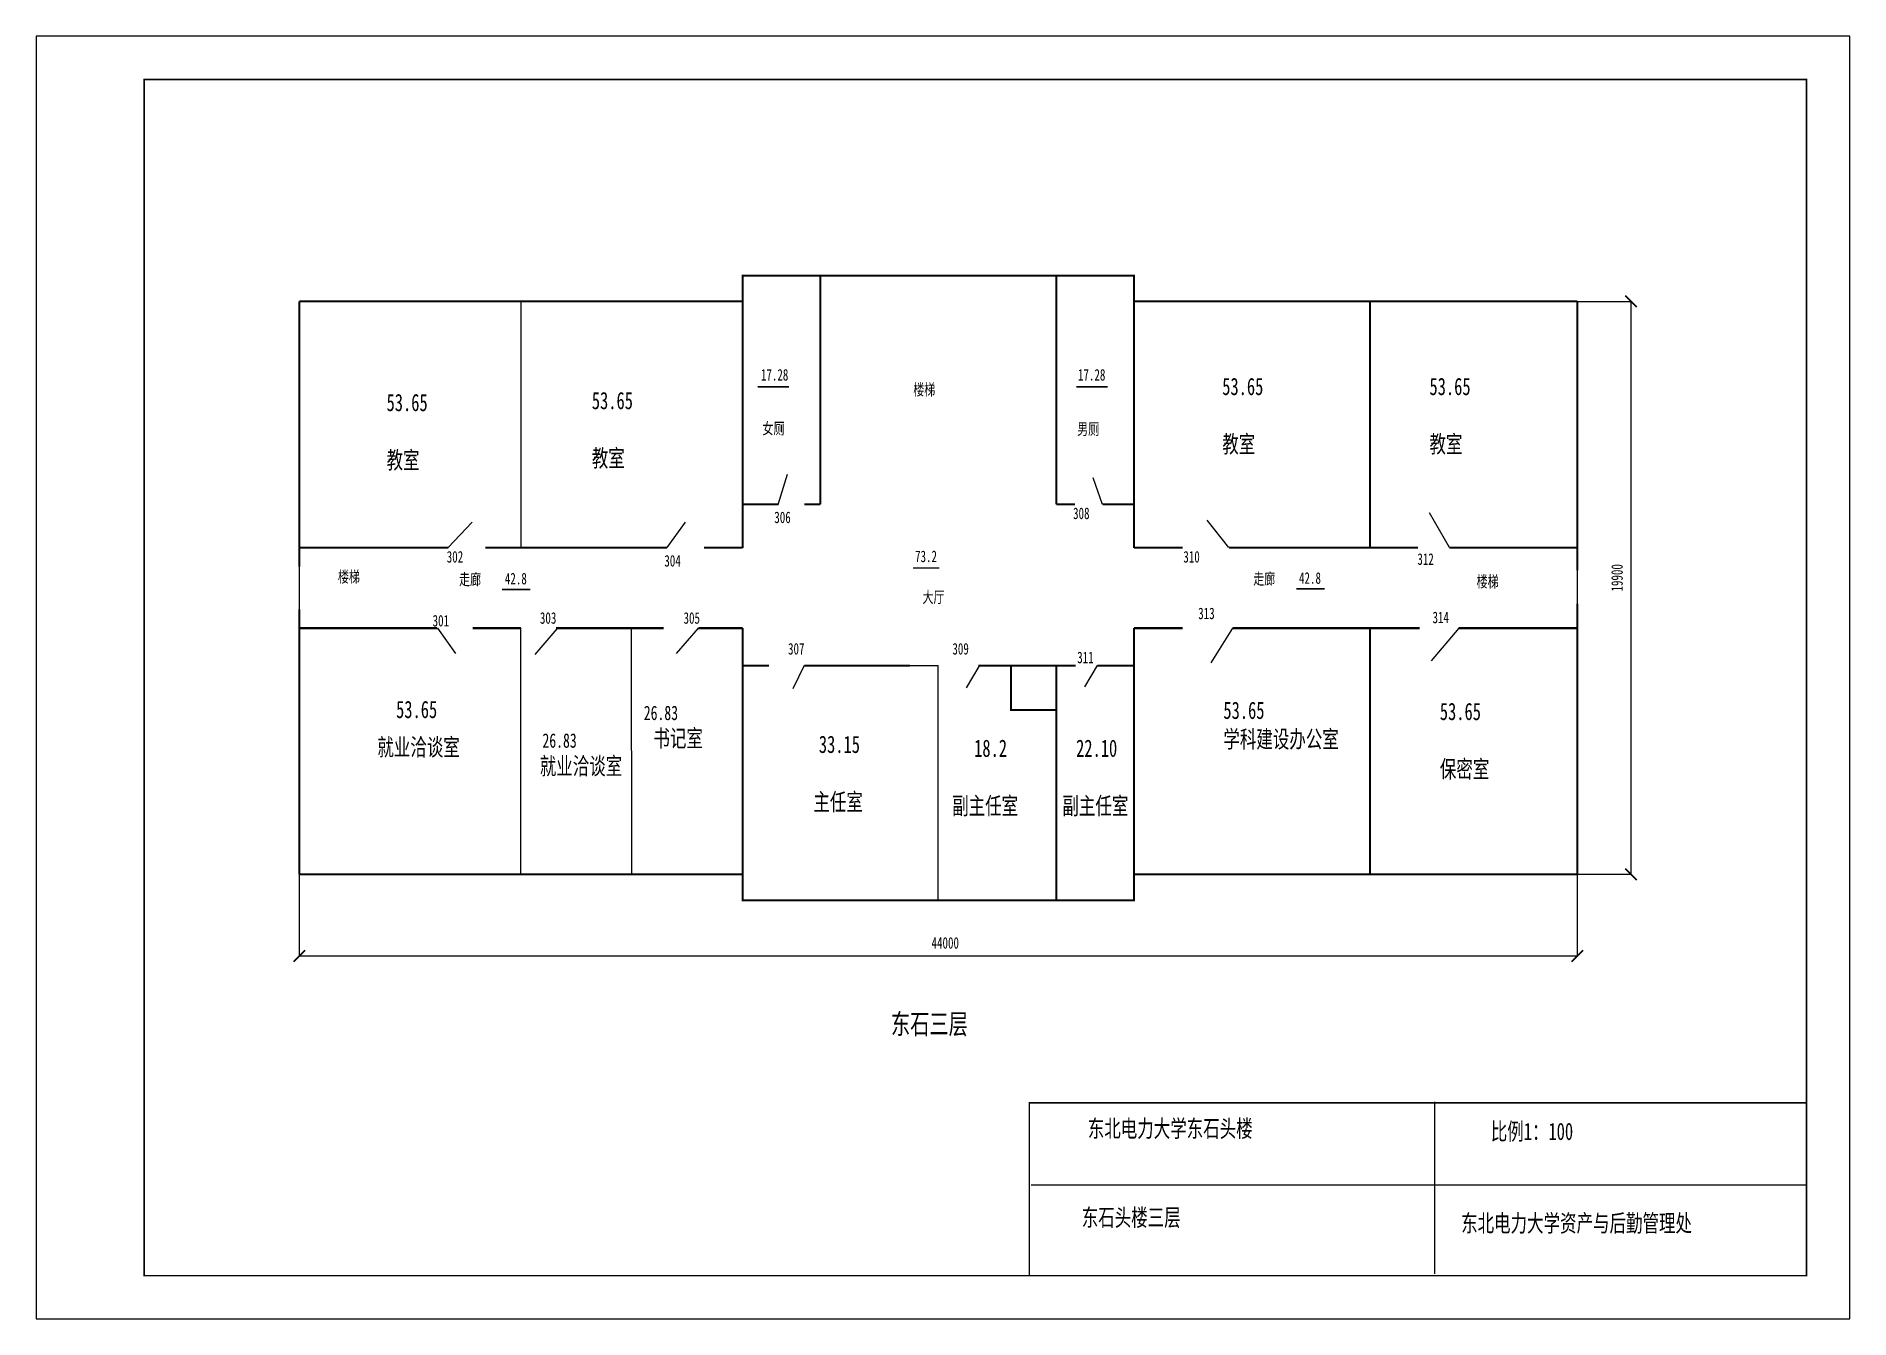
# Model space of a CAD drawing. Extents: x 8341 to 71341, y 13141 to 57691.
import ezdxf

# ---------------------------------------------------------------- set-up
doc = ezdxf.new("R2010")
doc.units = 0
doc.layers.get('0').update_dxf_attribs({"linetype": 'CONTINUOUS'})
doc.layers.get('DEFPOINTS').update_dxf_attribs({"linetype": 'CONTINUOUS'})
doc.styles.get("Standard").update_dxf_attribs({"font": '', "width": 0.7, "height": 400})
doc.styles.get('Standard').set_extended_font_data('FangSong_GB2312')

# ---------------------------------------------------------------- blocks, each defined once
blk = doc.blocks.new('_ARCHTICK')
at = {"color": 0, "linetype": 'ByBlock', "const_width": 0.15}
blk.add_lwpolyline([(-0.5, -0.5), (0.5, 0.5)], dxfattribs=at)

msp = doc.modelspace()

# ---------------------------------------------------------------- linework, layer by layer
for p, q in [((71341, 57691), (8341, 57691)), ((8341, 57691), (8341, 13141)), ((71341, 13141), (71341, 57691)), ((69841, 56191), (12091, 56191)), ((12091, 56191), (12091, 14641)), ((69841, 14641), (69841, 56191)), ((25177, 48480), (25177, 39930)), ((34118, 41430), (34434, 42485)), ((45387, 41430), (45059, 42356)), ((57436, 39930), (56740, 41134)), ((22656, 39930), (23486, 40813)), ((30254, 39930), (30892, 40813)), ((49773, 39930), (49013, 40877)), ((22276, 37130), (22907, 36247)), ((25177, 28580), (25177, 37130)), ((26427, 37103), (25660, 36220)), ((29033, 28580), (29020, 37160)), ((31337, 37130), (30570, 36247)), ((49901, 37130), (49141, 35925)), ((57758, 37130), (56804, 35990)), ((35020, 35830), (34627, 35025)), ((38690, 35830), (39671, 35830)), ((39677, 27680), (39671, 35830)), ((41080, 35800), (40640, 35060)), ((45200, 35830), (44760, 35090)), ((56920, 20670), (56920, 14700)), ((42900, 17790), (69800, 17790)), ((12091, 14641), (69841, 14641)), ((8341, 13141), (71341, 13141))]:
    msp.add_line(p, q)
at = {"color": 0, "linetype": 'ByBlock'}
for p, q in [((61877, 48480), (63763, 48480)), ((63743, 28579), (63743, 48480)), ((17477, 28579), (17477, 25722)), ((61877, 28579), (63763, 28579)), ((61877, 28579), (61877, 25722)), ((17477, 25742), (61877, 25742))]:
    msp.add_line(p, q, dxfattribs=at)
for points, const_width in [([(12091, 56191), (69841, 56191), (69841, 14641), (12091, 14641), (12091, 56191)], 50), ([(32877, 48480), (32877, 49380), (37731, 49380)], 70), ([(35577, 49380), (35577, 41430)], 70), ([(37731, 49380), (41015, 49380)], 70), ([(41015, 49380), (46477, 49380), (46477, 48480), (61877, 48480)], 70), ([(43777, 49380), (43777, 41430)], 70), ([(17477, 48480), (32877, 48480)], 70), ([(17477, 48480), (17477, 39269)], 70), ([(32877, 48480), (32877, 39912)], 70), ([(46477, 48480), (46477, 39912)], 70), ([(54677, 48480), (54677, 39930)], 70), ([(61877, 48480), (61877, 39141)], 70), ([(33401, 45514), (34488, 45514)], 50), ([(44474, 45514), (45562, 45514)], 50), ([(32877, 41430), (34118, 41430)], 70), ([(35020, 41430), (35577, 41430)], 70), ([(43777, 41430), (44421, 41430)], 70), ([(45387, 41430), (46477, 41430)], 70), ([(17477, 39930), (22656, 39930)], 70), ([(23943, 39930), (30254, 39930)], 70), ([(31542, 39930), (32877, 39930)], 70), ([(46477, 39930), (48163, 39930)], 70), ([(49773, 39930), (56341, 39930)], 70), ([(57436, 39930), (61877, 39930)], 70), ([(17477, 39269), (17477, 37790)], 50), ([(38795, 39221), (39713, 39221)], 50), ([(61877, 39141), (61877, 37983)], 50), ([(24521, 38475), (25507, 38475)], 50), ([(52111, 38495), (53097, 38495)], 50), ([(17477, 37790), (17477, 28580)], 70), ([(61877, 37983), (61877, 28580)], 70), ([(22276, 37130), (17477, 37130)], 70), ([(25177, 37130), (23499, 37130)], 70), ([(30132, 37130), (26401, 37130)], 70), ([(32877, 37130), (31337, 37130)], 70), ([(32877, 37130), (31613, 37130)], 70), ([(32877, 28580), (32877, 37130)], 70), ([(46477, 28580), (46477, 37130)], 70), ([(48163, 37130), (46477, 37130)], 70), ([(56405, 37130), (49901, 37130)], 70), ([(54677, 37130), (54677, 28580)], 70), ([(61877, 37130), (57758, 37130)], 70), ([(33796, 35830), (32877, 35830)], 70), ([(38690, 35830), (35020, 35830)], 70), ([(44447, 35830), (41073, 35830)], 70), ([(42200, 35820), (42200, 34290), (43780, 34290)], 70), ([(43777, 35830), (43777, 27680)], 70), ([(46477, 35830), (45200, 35830)], 70), ([(32877, 28580), (17477, 28580)], 70), ([(61877, 28580), (46477, 28580), (46477, 27680), (32877, 27680), (32877, 28580), (31337, 28580)], 70), ([(69841, 14641), (69841, 20641), (42841, 20641), (42841, 14641)], 50)]:
    msp.add_lwpolyline(points, dxfattribs=dict(const_width=const_width))
at = {"layer": 'DEFPOINTS', "color": 0, "linetype": 'ByBlock'}
for p in [(61877, 48480), (63743, 48480), (17477, 28580), (61877, 28580), (61877, 28579), (61877, 25742)]:
    msp.add_point(p, dxfattribs=at)

# ---------------------------------------------------------------- block references
at = {"color": 0, "linetype": 'ByBlock', "xscale": 400, "yscale": 400, "zscale": 400}
for p, rotation in [((63743, 48480), 90), ((63743, 28579), 270), ((17477, 25742), 180)]:
    msp.add_blockref('_ARCHTICK', p, dxfattribs=dict(at, rotation=rotation))
msp.add_blockref('_ARCHTICK', (61877, 25742), dxfattribs=at)

# ---------------------------------------------------------------- texts
at = {"attachment_point": 1}
for s, insert, char_height, width in [('17.28', (33515, 46132), 400, 1675.7), ('17.28', (44530, 46132), 400, 3093.59), ('楼梯', (38807, 45618), 400, 4318.27), ('53.65\\P\\P教室', (49541, 45827), 600, 6300), ('53.65\\P\\P教室', (56741, 45827), 600, 6300), ('53.65\\P\\P教室', (20510, 45270), 600, 6300), ('53.65\\P\\P教室', (27641, 45337), 600, 6300), ('女厕', (33569, 44266), 400, 3351.39), ('男厕', (44502, 44249), 400, 3480.29), ('306', (33980, 41180), 400, 1050), ('308', (44360, 41320), 400, 1150), ('302', (22600, 39810), 400, 1450), ('73.2', (38871, 39825), 400, 5091.69), ('310', (48190, 39810), 400, 2020), ('312', (56320, 39730), 400, 1210), ('楼梯', (18820, 39117), 400, 1224.55), ('走廊', (23029, 39025), 400, 6122.73), ('304', (30160, 39670), 400, 1530), ('走廊', (50619, 39045), 400, 6122.73), ('42.8', (52210, 39072), 400, 3673.64), ('42.8', (24620, 39052), 400, 3673.64), ('大厅', (39129, 38409), 400, 4511.63), ('楼梯', (58380, 38950), 400, 2360), ('313', (48707, 37844), 400, 1250), ('301', (22110, 37590), 400, 1130), ('303', (25837, 37684), 400, 1090), ('305', (30827, 37684), 400, 1770), ('314', (56847, 37704), 400, 1250), ('307', (34457, 36614), 400, 1670), ('309', (40167, 36614), 400, 870), ('311', (44504, 36314), 400, 1770), ('53.65', (20841, 34607), 600, 6300), ('{\\H1.25x; 26.83  \\P\\H1.2x;\u3000书记室}', (29208, 34438), 400, 2940), ('53.65\\P学科建设办公室', (49581, 34577), 600, 6300), ('53.65\\P\\P保密室', (57101, 34537), 600, 6300), ('{\\fSimSun|b0|i0|c134|p2;就业洽谈室}', (20190, 33300), 600, 5686.68), (' {\\H1.25x;  26.83  \\P\\fSimSun|b0|i0|c134|p2;\\H1.2x;\u3000就业洽谈室}', (25259, 33477), 400, 3563.03), ('    {\\H1.5x;33.15\\P  \\P\u3000主任室}', (34766, 33395), 400, 2940), ('    {\\H1.5x;18.2\\P  \\P副主任室}', (40160, 33260), 400, 2940), ('    {\\H1.5x;22.10\\P  \\P 副主任室}', (43703, 33260), 400, 2940), ('44000', (39443, 26398), 400, 2315.5), ('东石三层', (38033, 23731), 700, 18046.51), ('东北电力大学东石头楼', (44870, 20050), 600, 20290), ('比例1：100', (58870, 19950), 600, 8250), ('东石头楼三层', (44660, 16960), 600, 10090), ('东北电力大学资产与后勤管理处', (57840, 16760), 600, 11750)]:
    msp.add_mtext(s, dxfattribs=dict(at, insert=insert, char_height=char_height, width=width))
at = {"insert": (63056, 38403), "char_height": 400, "width": 2527.29, "attachment_point": 1, "rotation": 90}
msp.add_mtext('19900', dxfattribs=at)

doc.saveas('drawing.dxf')
